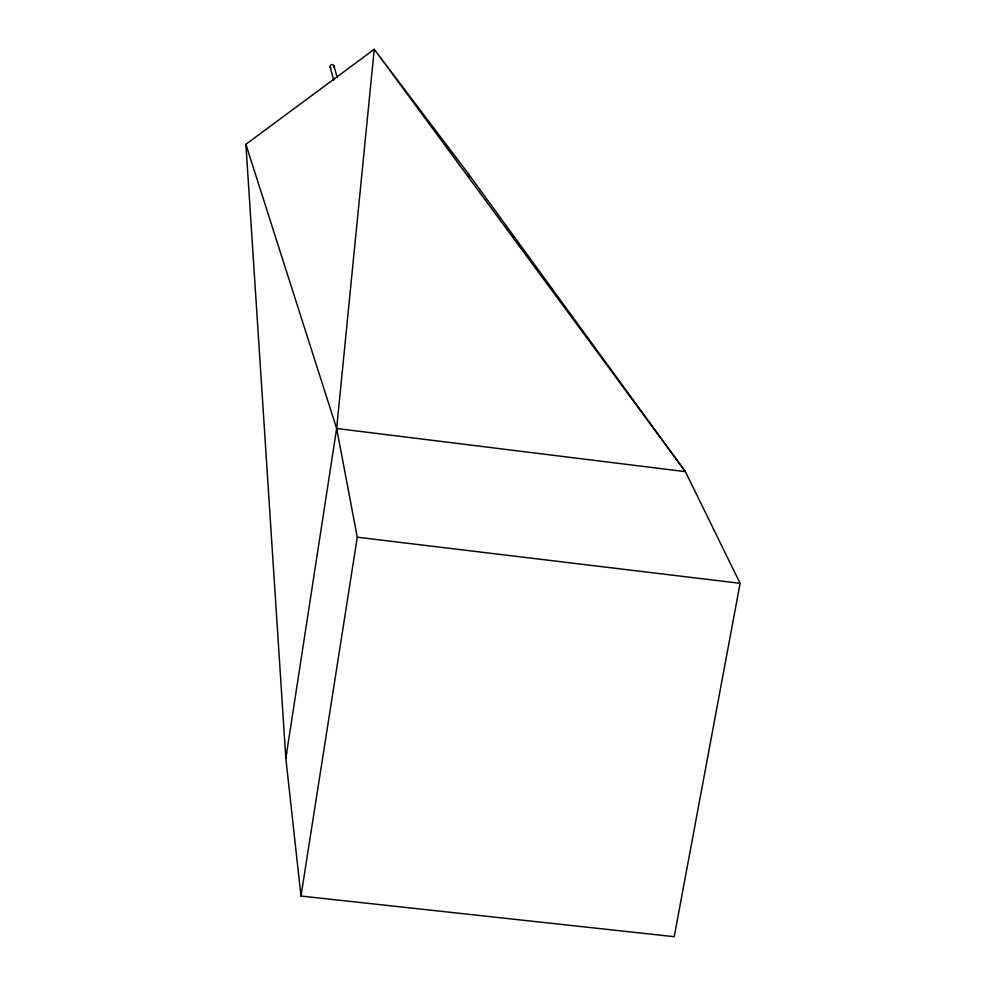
<?xml version="1.0" encoding="UTF-8"?>
<svg xmlns="http://www.w3.org/2000/svg" width="986" height="986" viewBox="0 0 986 986"><rect width="100%" height="100%" fill="white"/><g stroke="black" fill="none" stroke-linecap="round" stroke-linejoin="round"><path stroke-width="1.48" d="M286.519 752.158L285.829 758.271L336.645 428.491L374.249 49.3L245.896 144.289L285.829 758.271L300.976 896.04L674.214 936.7L740.104 583.318L685.393 471.641L468.325 173.721L374.249 49.3L685.393 471.641L336.645 428.491L245.896 144.289M300.976 896.04L357.277 537.222L336.645 428.491M357.277 537.222L740.104 583.318M333.909 65.803L337.113 77.228M330.199 67.294L333.736 80.162M468.325 173.721L469.089 176.691M330.815 68.096A1.997 1.96 -15.5 0 1 330.384 65.483A1.997 1.96 -15.5 0 1 333.009 64.805A1.997 1.96 -15.5 0 1 333.884 67.307"/></g></svg>
